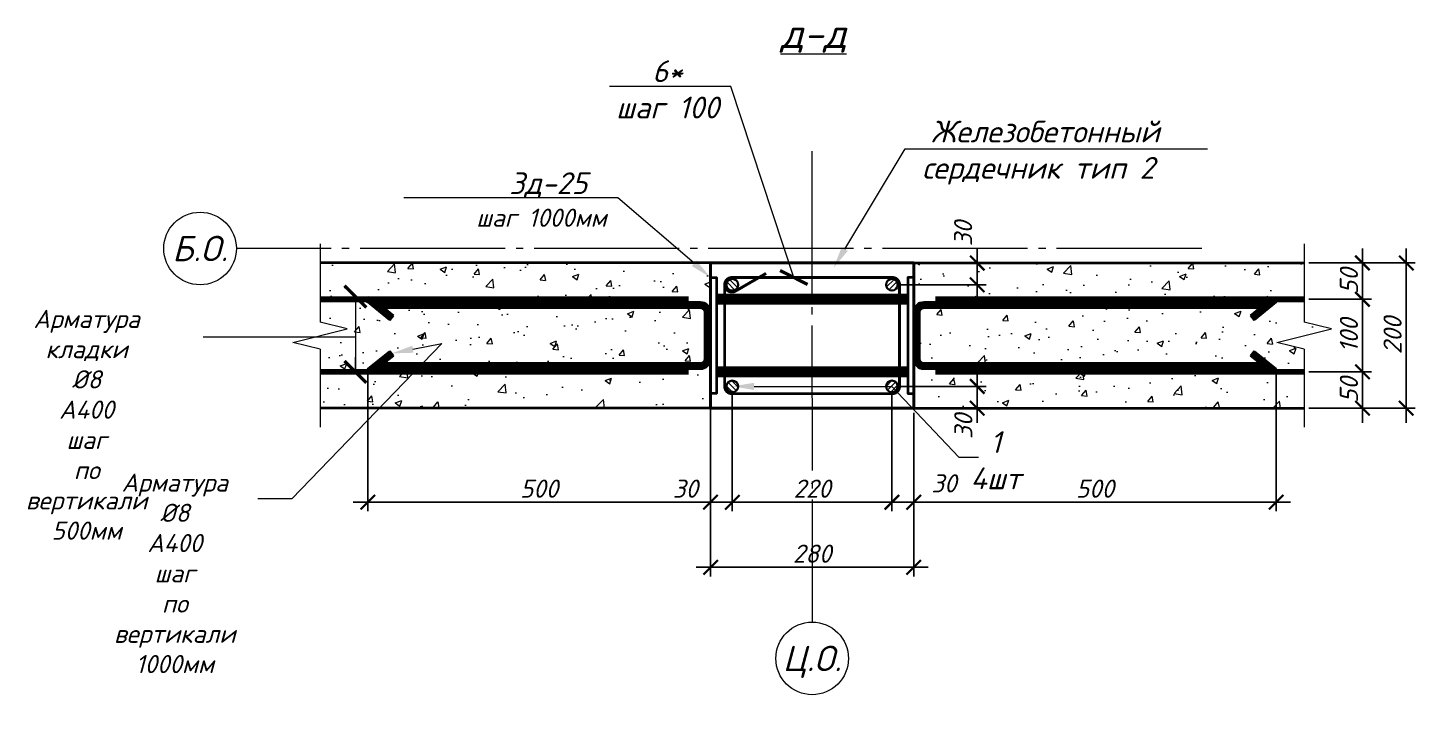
# Model space of a CAD drawing. Header units: millimetres. Extents: x -1807136 to 121189, y 23614 to 410608.
# Drawn here: x 15975 to 17887, y 33344 to 34298 of the extents above; entities that cross this region are included whole.
import ezdxf
from ezdxf import colors
from ezdxf.entities.mleader import LeaderData, LeaderLine
from ezdxf.enums import TextEntityAlignment as Align
from ezdxf.math import Vec2, Vec3

# ---------------------------------------------------------------- set-up
doc = ezdxf.new("R2010")
doc.units = ezdxf.units.MM
doc.header["$PDMODE"] = 3
doc.linetypes.add('GOST2.303 5', pattern=[24, 20, -1.5, 1, -1.5])
doc.layers.get('0').update_dxf_attribs({"lineweight": 5})
doc.layers.get('Defpoints').update_dxf_attribs({"lineweight": 0})
for name, color, linetype, lineweight in [('!!!Металл разрез', 7, 'Continuous', 35), ('#Dimensions', 7, 'Continuous', 9), ('#Арматура', 152, 'Continuous', 30), ('#Бетон разрез', 22, 'Continuous', 40), ('#Выноски', 7, 'Continuous', 15), ('#Газобетон', 152, 'Continuous', 35), ('#Оси', 7, 'Continuous', 9), ('k_ Каркасы', 66, 'Continuous', 0), ('k_ Размеры', 7, 'Continuous', 15)]:
    doc.layers.add(name, color=color, linetype=linetype, lineweight=lineweight)
doc.layers.add('#Hatch', color=7, linetype='Continuous', lineweight=5, true_color=0x525252)
doc.layers.add('#Арматура вид_2', color=7, linetype='Continuous', lineweight=35, true_color=0x616161)
doc.styles.add('GOST 2.304', font='isocpeui.ttf')
doc.styles.add('STEP PR', font='isocpeui.ttf')
doc.dimstyles.new('SPDS', dxfattribs={"dimscale": 10, "dimtxt": 2.5, "dimasz": 2, "dimexe": 1.25, "dimexo": 0.625, "dimtad": 1, "dimdec": 0, "dimrnd": 0.001, "dimtxsty": 'STEP PR', "dimblk": 'ARCHTICK', "dimcen": 2.5, "dimdle": 2, "dimclrd": 256, "dimclre": 256, "dimclrt": 7, "dimadec": 0, "dimazin": 2, "dimtfac": 0.75, "dimtdec": 0, "dimtmove": 1, "dimatfit": 3, "dimfxl": 1, "dimtolj": 1, "dimarcsym": 1})

# ---------------------------------------------------------------- blocks, each defined once
blk = doc.blocks.new('*U28')
at = {"layer": '#Арматура', "lineweight": 0}
h = blk.add_hatch(dxfattribs=at)
h.set_pattern_fill('ANSI31', scale=1.6)
edge = h.paths.add_edge_path()
edge.add_arc((0, 8), 8, 0, 360)
blk.add_circle((0, 8), 8)
blk = doc.blocks.new('*U312')
at = {"color": 0, "linetype": 'ByBlock', "lineweight": -2}
for p, q in [((3.583, 0), (3.896, 1.25)), ((3.896, 1.25), (4.521, -1.25)), ((3.583, 0), (0, 0)), ((4.521, -1.25), (4.833, 0)), ((8.417, 0), (4.833, 0))]:
    blk.add_line(p, q, dxfattribs=at)
blk = doc.blocks.new('_ArchTick')
at = {"color": 0, "linetype": 'ByBlock', "const_width": 0.15}
blk.add_lwpolyline([(-0.5, -0.5), (0.5, 0.5)], dxfattribs=at)
blk = doc.blocks.new('_None')
blk = doc.blocks.new('*D313')
at = {"layer": 'Defpoints', "color": 0, "transparency": 16777216}
for p in [(17734.1, 33973.7), (17734.1, 33923.7), (17814.4, 33923.7)]:
    blk.add_point(p, dxfattribs=at)
at = {"layer": 'k_ Размеры', "lineweight": -2, "transparency": 16777216}
for p, q in [((17814.4, 33993.7), (17814.4, 33903.7)), ((17740.3, 33973.7), (17826.9, 33973.7)), ((17740.3, 33923.7), (17826.9, 33923.7))]:
    blk.add_line(p, q, dxfattribs=at)
at = {"layer": 'k_ Размеры', "lineweight": -2, "transparency": 16777216, "xscale": 20, "yscale": 20, "zscale": 20}
for p, rotation in [((17814.4, 33973.7), 90), ((17814.4, 33923.7), 270)]:
    blk.add_blockref('_ArchTick', p, dxfattribs=dict(at, rotation=rotation))
at = {"layer": 'k_ Размеры', "color": 7, "transparency": 16777216, "insert": (17795.7, 33948.7), "char_height": 25, "attachment_point": 5, "rotation": 90, "style": 'STEP PR'}
blk.add_mtext('\\A1;50', dxfattribs=at)
blk = doc.blocks.new('*D314')
at = {"layer": 'Defpoints', "color": 0, "transparency": 16777216}
for p in [(17734.1, 33923.7), (17734.1, 33823.7), (17814.4, 33823.7)]:
    blk.add_point(p, dxfattribs=at)
at = {"layer": 'k_ Размеры', "lineweight": -2, "transparency": 16777216}
for p, q in [((17814.4, 33943.7), (17814.4, 33803.7)), ((17740.3, 33923.7), (17826.9, 33923.7)), ((17740.3, 33823.7), (17826.9, 33823.7))]:
    blk.add_line(p, q, dxfattribs=at)
at = {"layer": 'k_ Размеры', "lineweight": -2, "transparency": 16777216, "xscale": 20, "yscale": 20, "zscale": 20}
for p, rotation in [((17814.4, 33923.7), 90), ((17814.4, 33823.7), 270)]:
    blk.add_blockref('_ArchTick', p, dxfattribs=dict(at, rotation=rotation))
at = {"layer": 'k_ Размеры', "color": 7, "transparency": 16777216, "insert": (17795.7, 33873.7), "char_height": 25, "attachment_point": 5, "rotation": 90, "style": 'STEP PR'}
blk.add_mtext('\\A1;100', dxfattribs=at)
blk = doc.blocks.new('*D315')
at = {"layer": 'Defpoints', "color": 0, "transparency": 16777216}
for p in [(17734.1, 33823.7), (17734.1, 33773.7), (17814.4, 33773.7)]:
    blk.add_point(p, dxfattribs=at)
at = {"layer": 'k_ Размеры', "lineweight": -2, "transparency": 16777216}
for p, q in [((17814.4, 33843.7), (17814.4, 33753.7)), ((17740.3, 33823.7), (17826.9, 33823.7)), ((17740.3, 33773.7), (17826.9, 33773.7))]:
    blk.add_line(p, q, dxfattribs=at)
at = {"layer": 'k_ Размеры', "lineweight": -2, "transparency": 16777216, "xscale": 20, "yscale": 20, "zscale": 20}
for p, rotation in [((17814.4, 33823.7), 90), ((17814.4, 33773.7), 270)]:
    blk.add_blockref('_ArchTick', p, dxfattribs=dict(at, rotation=rotation))
at = {"layer": 'k_ Размеры', "color": 7, "transparency": 16777216, "insert": (17795.7, 33798.7), "char_height": 25, "attachment_point": 5, "rotation": 90, "style": 'STEP PR'}
blk.add_mtext('\\A1;50', dxfattribs=at)
blk = doc.blocks.new('*D316')
at = {"layer": 'Defpoints', "color": 0, "transparency": 16777216}
for p in [(17734.1, 33973.7), (17734.1, 33773.7), (17874.7, 33773.7)]:
    blk.add_point(p, dxfattribs=at)
at = {"layer": 'k_ Размеры', "lineweight": -2, "transparency": 16777216}
for p, q in [((17874.7, 33993.7), (17874.7, 33753.7)), ((17740.3, 33973.7), (17887.2, 33973.7)), ((17740.3, 33773.7), (17887.2, 33773.7))]:
    blk.add_line(p, q, dxfattribs=at)
at = {"layer": 'k_ Размеры', "lineweight": -2, "transparency": 16777216, "xscale": 20, "yscale": 20, "zscale": 20}
for p, rotation in [((17874.7, 33973.7), 90), ((17874.7, 33773.7), 270)]:
    blk.add_blockref('_ArchTick', p, dxfattribs=dict(at, rotation=rotation))
at = {"layer": 'k_ Размеры', "color": 7, "transparency": 16777216, "insert": (17855.9, 33873.7), "char_height": 25, "attachment_point": 5, "rotation": 90, "style": 'STEP PR'}
blk.add_mtext('\\A1;200', dxfattribs=at)
blk = doc.blocks.new('*D317')
at = {"layer": 'Defpoints', "color": 0, "transparency": 16777216}
for p in [(16945.9, 33803.7), (16915.9, 33773.7), (16945.9, 33644.1)]:
    blk.add_point(p, dxfattribs=at)
at = {"layer": 'k_ Размеры', "lineweight": -2, "transparency": 16777216}
for p, q in [((16945.9, 33797.4), (16945.9, 33631.6)), ((16915.9, 33767.4), (16915.9, 33631.6)), ((16895.9, 33644.1), (16965.9, 33644.1))]:
    blk.add_line(p, q, dxfattribs=at)
at = {"layer": 'k_ Размеры', "lineweight": -2, "transparency": 16777216, "xscale": 20, "yscale": 20, "zscale": 20, "rotation": 180}
blk.add_blockref('_ArchTick', (16915.9, 33644.1), dxfattribs=at)
at = {"layer": 'k_ Размеры', "lineweight": -2, "transparency": 16777216, "xscale": 20, "yscale": 20, "zscale": 20}
blk.add_blockref('_ArchTick', (16945.9, 33644.1), dxfattribs=at)
at = {"layer": 'k_ Размеры', "color": 7, "transparency": 16777216, "insert": (16881.2, 33662.8), "char_height": 25, "attachment_point": 5, "style": 'STEP PR'}
blk.add_mtext('\\A1;30', dxfattribs=at)
blk = doc.blocks.new('*D318')
at = {"layer": 'Defpoints', "color": 0, "transparency": 16777216}
for p in [(16945.9, 33803.7), (17165.9, 33803.7), (17165.9, 33644.1)]:
    blk.add_point(p, dxfattribs=at)
at = {"layer": 'k_ Размеры', "lineweight": -2, "transparency": 16777216}
for p, q in [((16945.9, 33797.4), (16945.9, 33631.6)), ((17165.9, 33797.4), (17165.9, 33631.6)), ((16925.9, 33644.1), (17185.9, 33644.1))]:
    blk.add_line(p, q, dxfattribs=at)
at = {"layer": 'k_ Размеры', "lineweight": -2, "transparency": 16777216, "xscale": 20, "yscale": 20, "zscale": 20, "rotation": 180}
blk.add_blockref('_ArchTick', (16945.9, 33644.1), dxfattribs=at)
at = {"layer": 'k_ Размеры', "lineweight": -2, "transparency": 16777216, "xscale": 20, "yscale": 20, "zscale": 20}
blk.add_blockref('_ArchTick', (17165.9, 33644.1), dxfattribs=at)
at = {"layer": 'k_ Размеры', "color": 7, "transparency": 16777216, "insert": (17055.9, 33662.8), "char_height": 25, "attachment_point": 5, "style": 'STEP PR'}
blk.add_mtext('\\A1;220', dxfattribs=at)
blk = doc.blocks.new('*D319')
at = {"layer": 'Defpoints', "color": 0, "transparency": 16777216}
for p in [(17165.9, 33803.7), (17195.9, 33773.7), (17195.9, 33644.1)]:
    blk.add_point(p, dxfattribs=at)
at = {"layer": 'k_ Размеры', "lineweight": -2, "transparency": 16777216}
for p, q in [((17165.9, 33797.4), (17165.9, 33631.6)), ((17195.9, 33767.4), (17195.9, 33631.6)), ((17145.9, 33644.1), (17215.9, 33644.1))]:
    blk.add_line(p, q, dxfattribs=at)
at = {"layer": 'k_ Размеры', "lineweight": -2, "transparency": 16777216, "xscale": 20, "yscale": 20, "zscale": 20, "rotation": 180}
blk.add_blockref('_ArchTick', (17165.9, 33644.1), dxfattribs=at)
at = {"layer": 'k_ Размеры', "lineweight": -2, "transparency": 16777216, "xscale": 20, "yscale": 20, "zscale": 20}
blk.add_blockref('_ArchTick', (17195.9, 33644.1), dxfattribs=at)
at = {"layer": 'k_ Размеры', "color": 7, "transparency": 16777216, "insert": (17237.6, 33670.1), "char_height": 25, "attachment_point": 5, "style": 'STEP PR'}
blk.add_mtext('\\A1;30', dxfattribs=at)
blk = doc.blocks.new('*D320')
at = {"layer": 'Defpoints', "color": 0, "transparency": 16777216}
for p in [(16915.9, 33773.7), (17195.9, 33773.7), (17195.9, 33554.4)]:
    blk.add_point(p, dxfattribs=at)
at = {"layer": 'k_ Размеры', "lineweight": -2, "transparency": 16777216}
for p, q in [((16915.9, 33767.4), (16915.9, 33541.9)), ((17195.9, 33767.4), (17195.9, 33541.9)), ((16895.9, 33554.4), (17215.9, 33554.4))]:
    blk.add_line(p, q, dxfattribs=at)
at = {"layer": 'k_ Размеры', "lineweight": -2, "transparency": 16777216, "xscale": 20, "yscale": 20, "zscale": 20, "rotation": 180}
blk.add_blockref('_ArchTick', (16915.9, 33554.4), dxfattribs=at)
at = {"layer": 'k_ Размеры', "lineweight": -2, "transparency": 16777216, "xscale": 20, "yscale": 20, "zscale": 20}
blk.add_blockref('_ArchTick', (17195.9, 33554.4), dxfattribs=at)
at = {"layer": 'k_ Размеры', "color": 7, "transparency": 16777216, "insert": (17055.9, 33573.2), "char_height": 25, "attachment_point": 5, "style": 'STEP PR'}
blk.add_mtext('\\A1;280', dxfattribs=at)
blk = doc.blocks.new('*D321')
at = {"layer": 'Defpoints', "color": 0, "transparency": 16777216}
for p in [(17195.9, 33973.7), (17166.4, 33943.7), (17283.4, 33943.7)]:
    blk.add_point(p, dxfattribs=at)
at = {"layer": 'k_ Размеры', "lineweight": -2, "transparency": 16777216}
for p, q in [((17283.4, 33993.7), (17283.4, 33923.7)), ((17202.1, 33973.7), (17295.9, 33973.7)), ((17172.7, 33943.7), (17295.9, 33943.7))]:
    blk.add_line(p, q, dxfattribs=at)
at = {"layer": 'k_ Размеры', "lineweight": -2, "transparency": 16777216, "xscale": 20, "yscale": 20, "zscale": 20}
for p, rotation in [((17283.4, 33973.7), 90), ((17283.4, 33943.7), 270)]:
    blk.add_blockref('_ArchTick', p, dxfattribs=dict(at, rotation=rotation))
at = {"layer": 'k_ Размеры', "color": 7, "transparency": 16777216, "insert": (17264, 34014.1), "char_height": 25, "attachment_point": 5, "rotation": 90, "style": 'STEP PR'}
blk.add_mtext('\\A1;30', dxfattribs=at)
blk = doc.blocks.new('*D322')
at = {"layer": 'Defpoints', "color": 0, "transparency": 16777216}
for p in [(17166.4, 33803.7), (17165.9, 33773.7), (17283.4, 33773.7)]:
    blk.add_point(p, dxfattribs=at)
at = {"layer": 'k_ Размеры', "lineweight": -2, "transparency": 16777216}
for p, q in [((17283.4, 33823.7), (17283.4, 33753.7)), ((17172.7, 33803.7), (17295.9, 33803.7)), ((17172.1, 33773.7), (17295.9, 33773.7))]:
    blk.add_line(p, q, dxfattribs=at)
at = {"layer": 'k_ Размеры', "lineweight": -2, "transparency": 16777216, "xscale": 20, "yscale": 20, "zscale": 20}
for p, rotation in [((17283.4, 33803.7), 90), ((17283.4, 33773.7), 270)]:
    blk.add_blockref('_ArchTick', p, dxfattribs=dict(at, rotation=rotation))
at = {"layer": 'k_ Размеры', "color": 7, "transparency": 16777216, "insert": (17264.3, 33748.5), "char_height": 25, "attachment_point": 5, "rotation": 90, "style": 'STEP PR'}
blk.add_mtext('\\A1;30', dxfattribs=at)
blk = doc.blocks.new('*D465')
at = {"layer": 'Defpoints', "color": 0, "transparency": 16777216}
for p in [(16915.9, 33841.7), (16443.4, 33827.7), (16915.9, 33644.1)]:
    blk.add_point(p, dxfattribs=at)
at = {"layer": 'k_ Размеры', "lineweight": -2, "transparency": 16777216}
for p, q in [((16915.9, 33835.4), (16915.9, 33631.6)), ((16443.4, 33821.4), (16443.4, 33631.6)), ((16423.4, 33644.1), (16935.9, 33644.1))]:
    blk.add_line(p, q, dxfattribs=at)
at = {"layer": 'k_ Размеры', "lineweight": -2, "transparency": 16777216, "xscale": 20, "yscale": 20, "zscale": 20, "rotation": 180}
blk.add_blockref('_ArchTick', (16443.4, 33644.1), dxfattribs=at)
at = {"layer": 'k_ Размеры', "lineweight": -2, "transparency": 16777216, "xscale": 20, "yscale": 20, "zscale": 20}
blk.add_blockref('_ArchTick', (16915.9, 33644.1), dxfattribs=at)
at = {"layer": 'k_ Размеры', "color": 7, "transparency": 16777216, "insert": (16679.6, 33662.8), "char_height": 25, "attachment_point": 5, "style": 'STEP PR'}
blk.add_mtext('\\A1;500', dxfattribs=at)
blk = doc.blocks.new('*D466')
at = {"layer": 'Defpoints', "color": 0, "transparency": 16777216}
for p in [(17695.4, 33827.7), (17195.9, 33773.7), (17695.4, 33644.1)]:
    blk.add_point(p, dxfattribs=at)
at = {"layer": 'k_ Размеры', "lineweight": -2, "transparency": 16777216}
for p, q in [((17695.4, 33821.4), (17695.4, 33631.6)), ((17195.9, 33767.4), (17195.9, 33631.6)), ((17175.9, 33644.1), (17715.4, 33644.1))]:
    blk.add_line(p, q, dxfattribs=at)
at = {"layer": 'k_ Размеры', "lineweight": -2, "transparency": 16777216, "xscale": 20, "yscale": 20, "zscale": 20, "rotation": 180}
blk.add_blockref('_ArchTick', (17195.9, 33644.1), dxfattribs=at)
at = {"layer": 'k_ Размеры', "lineweight": -2, "transparency": 16777216, "xscale": 20, "yscale": 20, "zscale": 20}
blk.add_blockref('_ArchTick', (17695.4, 33644.1), dxfattribs=at)
at = {"layer": 'k_ Размеры', "color": 7, "transparency": 16777216, "insert": (17445.7, 33662.8), "char_height": 25, "attachment_point": 5, "style": 'STEP PR'}
blk.add_mtext('\\A1;500', dxfattribs=at)

msp = doc.modelspace()

# ---------------------------------------------------------------- hatches: boundary and pattern name
at = {"layer": '#Hatch'}
h = msp.add_hatch(dxfattribs=at)
h.set_pattern_fill('AR-CONC', color=256, scale=0.5)
h.set_pattern_definition([(50, (-1485.6, -5062.62), (91.09233, -7.96954), [9.525, -104.775]), (355, (-1485.6, -5062.62), (-17.62171, 95.52842), [7.62, -83.8203]), (100.45144, (-1478.01, -5063.28), (73.47062, 87.55888), [8.095, -89.04512]), (46.1842, (-1485.6, -5037.22), (135.53952, -21.02116), [14.2875, -157.1625]), (96.63556, (-1474.31, -5038.97), (118.70207, 123.71306), [12.1425, -133.5678]), (351.18415, (-1485.6, -5037.22), (118.70207, 123.71306), [11.43, -125.72987]), (21, (-1472.9, -5043.57), (75.8072, -51.1326), [9.525, -104.775]), (326, (-1472.9, -5043.57), (30.90101, 92.09398), [7.62, -83.82]), (71.45144, (-1466.59, -5047.83), (106.70821, 40.96138), [8.095, -89.04497]), (37.5, (-1485.603, -5062.62), (1.544302, 42.27752), [0, -82.804, 0, -85.09, 0, -84.1375]), (7.5, (-1485.603, -5062.62), (33.40983, 50.090287), [0, -48.514, 0, -80.899, 0, -32.0675]), (327.5, (-1513.924, -5062.62), (67.795298, -2.864372), [0, -31.75, 0, -99.06, 0, -131.445]), (317.5, (-1526.624, -5062.62), (74.06459, 12.713246), [0, -41.275, 0, -65.786, 0, -93.345])])
h.paths.add_polyline_path([(16915.9, 33773.7), (16915.9, 33973.7), (16377.7, 33973.7), (16377.7, 33892.4), (16415.2, 33883), (16340.2, 33864.3), (16377.7, 33854.9), (16377.7, 33773.7)])
h.paths.add_polyline_path([(17734.1, 33773.7), (17734.1, 33854.9), (17696.6, 33864.3), (17771.6, 33883), (17734.1, 33892.4), (17734.1, 33973.7), (17195.9, 33973.7), (17195.9, 33773.7)])

# ---------------------------------------------------------------- linework, layer by layer
at = {"layer": '!!!Металл разрез'}
for points in [[(16915.9, 33953.7), (16923.9, 33953.7), (16923.9, 33793.7), (16915.9, 33793.7)], [(17195.9, 33953.7), (17187.9, 33953.7), (17187.9, 33793.7), (17195.9, 33793.7)]]:
    msp.add_lwpolyline(points, close=True, dxfattribs=at)
at = {"layer": '#Арматура', "const_width": 8}
for points in [[(16885.9, 33923.7), (16377.7, 33923.7)], [(17225.9, 33923.7), (17734.1, 33923.7)], [(16885.9, 33823.7), (16377.7, 33823.7)], [(17225.9, 33823.7), (17734.1, 33823.7)]]:
    msp.add_lwpolyline(points, dxfattribs=at)
at = {"layer": '#Арматура'}
for points in [[(17187.9, 33929.7), (16925.9, 33929.7)], [(17187.9, 33917.7), (16923.9, 33917.7)], [(16478.8, 33901.4), (16473.8, 33895.1)], [(17660, 33901.4), (17665, 33895.1)], [(16478.8, 33846), (16473.8, 33852.2)], [(17660, 33846), (17665, 33852.2)], [(17187.9, 33829.7), (16923.9, 33829.7)], [(17187.9, 33817.7), (16923.9, 33817.7)]]:
    msp.add_lwpolyline(points, dxfattribs=at)
for points in [[(16473.8, 33895.1), (16443.4, 33919.7), (16901.9, 33919.7, -0.414214), (16915.9, 33905.7), (16915.9, 33841.7, -0.414214), (16901.9, 33827.7), (16443.4, 33827.7), (16473.8, 33852.2)], [(16478.8, 33901.4), (16466, 33911.7), (16901.9, 33911.7, -0.414214), (16907.9, 33905.7), (16907.9, 33841.7, -0.414214), (16901.9, 33835.7), (16466, 33835.7), (16478.8, 33846)], [(17665, 33895.1), (17695.4, 33919.7), (17209.9, 33919.7, 0.414214), (17195.9, 33905.7), (17195.9, 33841.7, 0.414214), (17209.9, 33827.7), (17695.4, 33827.7), (17665, 33852.2)], [(17660, 33901.4), (17672.8, 33911.7), (17209.9, 33911.7, 0.414214), (17203.9, 33905.7), (17203.9, 33841.7, 0.414214), (17209.9, 33835.7), (17672.8, 33835.7), (17660, 33846)]]:
    msp.add_lwpolyline(points, format="xyb", dxfattribs=at)
at = {"layer": '#Арматура вид_2', "color": 7, "true_color": 0xffffff, "const_width": 12}
for points in [[(17187.9, 33923.7), (16923.9, 33923.7)], [(17187.9, 33823.7), (16923.9, 33823.7)]]:
    msp.add_lwpolyline(points, dxfattribs=at)
at = {"layer": '#Арматура вид_2'}
for points in [[(16476.3, 33898.3, 8, 8, 0), (16454.7, 33915.7, 8, 8, 0), (16901.9, 33915.7, 8, 8, -0.414214), (16911.9, 33905.7, 8, 8, 0), (16911.9, 33841.7, 8, 8, -0.414214), (16901.9, 33831.7, 8, 8, 0), (16454.7, 33831.7, 8, 8, 0), (16476.3, 33849.1, 8, 8, 0)], [(17662.5, 33898.3, 8, 8, 0), (17684.1, 33915.7, 8, 8, 0), (17209.9, 33915.7, 8, 8, 0.414214), (17199.9, 33905.7, 8, 8, 0), (17199.9, 33841.7, 8, 8, 0.414214), (17209.9, 33831.7, 8, 8, 0), (17684.1, 33831.7, 8, 8, 0), (17662.5, 33849.1, 8, 8, 0)]]:
    msp.add_lwpolyline(points, format="xyseb", dxfattribs=at)
at = {"layer": '#Бетон разрез'}
msp.add_lwpolyline([(16915.9, 33773.7), (17195.9, 33773.7), (17195.9, 33973.7), (16915.9, 33973.7)], close=True, dxfattribs=at)
at = {"layer": '#Газобетон'}
for points in [[(16915.9, 33973.7), (16377.7, 33973.7)], [(17195.9, 33973.7), (17734.1, 33973.7)], [(16915.9, 33773.7), (16377.7, 33773.7)], [(17195.9, 33773.7), (17734.1, 33773.7)]]:
    msp.add_lwpolyline(points, dxfattribs=at)
at = {"layer": '#Оси', "linetype": 'GOST2.303 5', "ltscale": 10}
for points in [[(17055.4, 34127.8), (17055.9, 33478.3), (17055.9, 33478.9)], [(17592.8, 33993.7), (16312.3, 33993.7), (16262.3, 33993.7)]]:
    msp.add_lwpolyline(points, dxfattribs=at)
at = {"layer": '#Оси', "linetype": 'Continuous', "ltscale": 100}
for centre in [(16212.3, 33993.7), (17055.9, 33428.9)]:
    msp.add_circle(centre, 50, dxfattribs=at)
at = {"layer": 'k_ Каркасы', "const_width": 4}
msp.add_lwpolyline([(16935.4, 33943.7), (16935.4, 33803.7, 0.414214), (16945.4, 33793.7), (17166.4, 33793.7, 0.414214), (17176.4, 33803.7), (17176.4, 33943.7, 0.414214), (17166.4, 33953.7), (16945.4, 33953.7, 0.414214), (16935.4, 33943.7, 0.414214), (16945.4, 33933.7, 0.098491), (16949.2, 33934.4), (16992.5, 33959.4)], format="xyb", dxfattribs=at)

# ---------------------------------------------------------------- block references
at = {"layer": '#Арматура', "rotation": 89.99999999999999}
for p in [(16953.9, 33943.7), (16953.9, 33803.7)]:
    msp.add_blockref('*U28', p, dxfattribs=at)
at = {"layer": '#Арматура', "xscale": -1, "rotation": 270}
for p in [(17157.9, 33943.7), (17157.9, 33803.7)]:
    msp.add_blockref('*U28', p, dxfattribs=at)
at = {"layer": '#Выноски', "xscale": 29.99999999999999, "yscale": 29.99999999999999, "zscale": 29.99999999999999, "rotation": 89.9999999999377}
msp.add_blockref('_ArchTick', (16426.4, 33823.7), dxfattribs=at)
at = {"xscale": -30, "yscale": -30, "zscale": -30, "rotation": 270}
for p in [(16377.7, 33747.4), (17734.1, 33747.4)]:
    msp.add_blockref('*U312', p, dxfattribs=at)

# ---------------------------------------------------------------- texts
at = {"layer": '#Dimensions', "style": 'STEP PR'}
msp.add_text('%%Uд-д', height=40, dxfattribs=at).set_placement((17057.8, 34269.7), align=Align.CENTER)
at = {"layer": '#Оси', "linetype": 'Continuous', "ltscale": 100, "style": 'GOST 2.304'}
for s, p in [('Б.О.', (16212.3, 33993.7)), ('Ц.О.', (17055.9, 33428.9))]:
    msp.add_text(s, height=35, dxfattribs=at).set_placement(p, align=Align.MIDDLE_CENTER)

# ---------------------------------------------------------------- dimensions: what is measured, and where the dimension line sits
at = {"layer": 'k_ Размеры'}
for base, p1, p2, picture, middle in [((17283.4, 33943.7), (17195.9, 33973.7), (17166.4, 33943.7), '*D321', (17282.8, 34014.1)), ((17283.4, 33773.7), (17166.4, 33803.7), (17165.9, 33773.7), '*D322', (17283.1, 33748.5))]:
    dim = msp.add_linear_dim(base=base, p1=p1, p2=p2, angle=90, dimstyle='SPDS', dxfattribs=at)
    dim.commit()
    dim.dimension.update_dxf_attribs({"geometry": picture, "text_midpoint": middle, "dimtype": 160})
for base, p1, p2, picture, middle in [((17814.4, 33923.7), (17734.1, 33973.7), (17734.1, 33923.7), '*D313', (17795.7, 33948.7)), ((17874.7, 33773.7), (17734.1, 33973.7), (17734.1, 33773.7), '*D316', (17855.9, 33873.7)), ((17814.4, 33823.7), (17734.1, 33923.7), (17734.1, 33823.7), '*D314', (17795.7, 33873.7)), ((17814.4, 33773.7), (17734.1, 33823.7), (17734.1, 33773.7), '*D315', (17795.7, 33798.7))]:
    dim = msp.add_linear_dim(base=base, p1=p1, p2=p2, angle=90, dimstyle='SPDS', dxfattribs=at)
    dim.commit()
    dim.dimension.update_dxf_attribs({"geometry": picture, "text_midpoint": middle})
dim = msp.add_linear_dim(base=(16915.9, 33644.1), p1=(16443.4, 33827.7), p2=(16915.9, 33841.7), text='500', dimstyle='SPDS', dxfattribs=at)
dim.commit()
dim.dimension.update_dxf_attribs({"geometry": '*D465', "text_midpoint": (16679.6, 33662.8)})
for base, p1, p2, picture, middle in [((17695.4219, 33644.062), (17195.8944, 33773.6723), (17695.4219, 33827.6723), '*D466', (17445.6581, 33662.812)), ((17165.9, 33644.1), (16945.9, 33803.7), (17165.9, 33803.7), '*D318', (17055.9, 33662.8)), ((17195.9, 33554.4), (16915.9, 33773.7), (17195.9, 33773.7), '*D320', (17055.9, 33573.2))]:
    dim = msp.add_linear_dim(base=base, p1=p1, p2=p2, dimstyle='SPDS', dxfattribs=at)
    dim.commit()
    dim.dimension.update_dxf_attribs({"geometry": picture, "text_midpoint": middle})
for base, p1, p2, picture, middle in [((16945.9, 33644.1), (16915.9, 33773.7), (16945.9, 33803.7), '*D317', (16881.2, 33644.1)), ((17195.9, 33644.1), (17165.9, 33803.7), (17195.9, 33773.7), '*D319', (17237.6, 33651.3))]:
    dim = msp.add_linear_dim(base=base, p1=p1, p2=p2, dimstyle='SPDS', dxfattribs=at)
    dim.commit()
    dim.dimension.update_dxf_attribs({"geometry": picture, "text_midpoint": middle, "dimtype": 160})

# ---------------------------------------------------------------- leaders
at = {"layer": '#Выноски'}
ml = msp.add_multileader_mtext('Standard', dxfattribs=at)
ml.set_content('\\A1;6*\\Pшаг 100', color=256, style='STEP PR')
ml.set_leader_properties(color=256, linetype='ByLayer', lineweight=-1)
ml.set_arrow_properties(name='ARCHTICK')
ml.build(insert=Vec2(0, 0))
ml.multileader.update_dxf_attribs({"text_left_attachment_type": 6, "text_right_attachment_type": 6, "dogleg_length": 0, "arrow_head_size": 30, "scale": 0.1})
ctx = ml.context
ctx.base_point, ctx.scale, ctx.char_height, ctx.arrow_head_size, ctx.landing_gap_size, ctx.plane_origin = Vec3(16769.2, 34216.9), 0.1, 30, 30, 12.5, Vec3(17985.1, 33140)
ctx.left_attachment, ctx.right_attachment, ctx.text_align_type = 6, 6, 1
notes = []
notes.append((ctx, [(1, (1, 1, 0), (16943.9, 34216.9), (-1, 0), 0, [(1, [(17030.7, 33953.7)], 0, [])])]))
ctx.mtext.insert, ctx.mtext.rotation, ctx.mtext.alignment, ctx.mtext.flow_direction = Vec3(16856.6, 34252.9), 6.283185, 2, 5
ml = msp.add_multileader_mtext('Standard', dxfattribs=at)
ml.set_content('\\A1; Железобетонный \\Pсердечник тип 2        ', color=256, style='STEP PR')
ml.set_leader_properties(color=256, linetype='ByLayer', lineweight=-1)
ml.build(insert=Vec2(0, 0))
ml.multileader.update_dxf_attribs({"text_left_attachment_type": 6, "text_right_attachment_type": 6, "dogleg_length": 0, "arrow_head_size": 30, "scale": 0.1})
ctx = ml.context
ctx.base_point, ctx.scale, ctx.char_height, ctx.arrow_head_size, ctx.landing_gap_size, ctx.plane_origin = Vec3(17184, 34130.8), 0.1, 30, 30, 12.5, Vec3(20335.5, 32996.3)
ctx.left_attachment, ctx.right_attachment, ctx.text_align_type = 6, 6, 1
notes.append((ctx, [(0, (1, 1, 0), (17184, 34130.8), (1, 0), 0, [(3, [(17085.4, 33967.2)], 0, [])])]))
ctx.mtext.insert, ctx.mtext.rotation, ctx.mtext.alignment, ctx.mtext.flow_direction = Vec3(17367.7, 34169.8), 6.283185, 2, 5
ml = msp.add_multileader_mtext('Standard', dxfattribs=at)
ml.set_content('\\A1; Зд-25\\P{\\A0;\\H0.83333x;шаг 1000мм}     ', color=256, style='STEP PR')
ml.set_leader_properties(color=256, linetype='ByLayer', lineweight=-1)
ml.build(insert=Vec2(0, 0))
ml.multileader.update_dxf_attribs({"text_left_attachment_type": 6, "text_right_attachment_type": 6, "dogleg_length": 0, "arrow_head_size": 30, "scale": 0.1})
ctx = ml.context
ctx.base_point, ctx.scale, ctx.char_height, ctx.arrow_head_size, ctx.landing_gap_size, ctx.plane_origin = Vec3(16577.2, 34063.6), 0.1, 30, 30, 12.5, Vec3(19565.4, 32881.9)
ctx.left_attachment, ctx.right_attachment, ctx.text_align_type = 6, 6, 1
notes.append((ctx, [(1, (1, 1, 0), (16788.2, 34063.6), (-1, 0), 0, [(3, [(16915.9, 33953.7)], 0, [])])]))
ctx.mtext.insert, ctx.mtext.rotation, ctx.mtext.alignment, ctx.mtext.flow_direction = Vec3(16682.7, 34098.6), 6.283185, 2, 5
ml = msp.add_multileader_mtext('Standard', dxfattribs=at)
ml.set_content('{\\H0.83333x; }', color=256, style='STEP PR')
ml.set_leader_properties(color=256, linetype='ByLayer', lineweight=-1)
ml.set_arrow_properties(name='ARCHTICK')
ml.build(insert=Vec2(0, 0))
ml.multileader.update_dxf_attribs({"text_left_attachment_type": 6, "text_right_attachment_type": 6, "dogleg_length": 0, "arrow_head_size": 30, "scale": 0.1})
ctx = ml.context
ctx.base_point, ctx.scale, ctx.char_height, ctx.arrow_head_size, ctx.landing_gap_size, ctx.plane_origin, ctx.plane_x_axis, ctx.plane_y_axis = Vec3(16426.4, 33803.3), 0.1, 30, 30, 12.5, Vec3(17870.6, 36705.8), Vec3(0, 1), Vec3(-1, 0)
ctx.left_attachment, ctx.right_attachment, ctx.text_align_type = 6, 6, 1
notes.append((ctx, [(1, (1, 1, 0), (16426.4, 33843.8), (0, -1), 0, [(1, [(16426.4, 33927.5), (16426.4, 33823.7)], 0, [])])]))
ctx.mtext.insert, ctx.mtext.text_direction, ctx.mtext.rotation, ctx.mtext.alignment, ctx.mtext.flow_direction = Vec3(16396.4, 33823.6), Vec3(0, 1), 1.570796, 2, 5
ml = msp.add_multileader_mtext('Standard', dxfattribs=at)
ml.set_content('{\\H0.83333x;Арматура кладки\\P%%C8 А400 \\Pшаг по вертикали 500мм}', color=256, style='STEP PR')
ml.set_leader_properties(color=256, linetype='ByLayer', lineweight=-1)
ml.set_arrow_properties(name='NONE')
ml.build(insert=Vec2(0, 0))
ml.multileader.update_dxf_attribs({"text_left_attachment_type": 6, "text_right_attachment_type": 6, "dogleg_length": 0, "arrow_head_size": 30, "scale": 0.1})
ctx = ml.context
ctx.base_point, ctx.scale, ctx.char_height, ctx.arrow_head_size, ctx.landing_gap_size, ctx.plane_origin = Vec3(15837.8, 33871.7), 0.1, 30, 30, 12.5, Vec3(18610.2, 33100.1)
ctx.left_attachment, ctx.right_attachment, ctx.text_align_type = 6, 6, 1
notes.append((ctx, [(1, (1, 1, 0), (16274, 33871.7), (-1, 0), 0, [(1, [(16426.4, 33871.7)], 0, [])])]))
ctx.mtext.insert, ctx.mtext.rotation, ctx.mtext.width, ctx.mtext.defined_height, ctx.mtext.alignment, ctx.mtext.flow_direction = Vec3(16055.9, 33909.2), 6.283185, 445.167, 220, 2, 5
ml = msp.add_multileader_mtext('Standard', dxfattribs=at)
ml.set_content('{\\H0.83333x;Арматура \\P%%C8 А400 \\Pшаг по вертикали 1000мм}', color=256, style='STEP PR')
ml.set_leader_properties(color=256, linetype='ByLayer', lineweight=-1)
ml.build(insert=Vec2(0, 0))
ml.multileader.update_dxf_attribs({"text_left_attachment_type": 6, "text_right_attachment_type": 6, "dogleg_length": 0, "arrow_head_size": 30, "scale": 0.1})
ctx = ml.context
ctx.base_point, ctx.scale, ctx.char_height, ctx.arrow_head_size, ctx.landing_gap_size, ctx.plane_origin = Vec3(16015.8, 33648.7), 0.1, 30, 30, 12.5, Vec3(18810.3, 32879.5)
ctx.left_attachment, ctx.right_attachment, ctx.text_align_type = 6, 6, 1
notes.append((ctx, [(1, (1, 1, 0), (16339, 33648.7), (-1, 0), 0, [(1, [(16476.3, 33849.1), (16545.5, 33862.7)], 0, [])])]))
ctx.mtext.insert, ctx.mtext.rotation, ctx.mtext.width, ctx.mtext.defined_height, ctx.mtext.alignment, ctx.mtext.flow_direction = Vec3(16177.4, 33683.7), 6.283185, 341.328, 215, 2, 5
ml = msp.add_multileader_mtext('Standard', dxfattribs=at)
ml.set_content('\\A1; 1\\P4шт           ', color=256, style='STEP PR')
ml.set_leader_properties(color=256, linetype='ByLayer', lineweight=-1)
ml.build(insert=Vec2(0, 0))
ml.multileader.update_dxf_attribs({"text_left_attachment_type": 6, "text_right_attachment_type": 6, "dogleg_length": 0, "arrow_head_size": 30, "scale": 0.1})
ctx = ml.context
ctx.base_point, ctx.scale, ctx.char_height, ctx.arrow_head_size, ctx.landing_gap_size, ctx.plane_origin = Vec3(17258.1, 33706), 0.1, 30, 30, 12.5, Vec3(19876.5, 32613.7)
ctx.left_attachment, ctx.right_attachment, ctx.text_align_type = 6, 6, 1
notes.append((ctx, [(0, (1, 1, 0), (17258.1, 33706), (1, 0), 0, [(1, [(16945.9, 33803.7), (17165.9, 33803.7)], 0, [])])]))
ctx.mtext.insert, ctx.mtext.rotation, ctx.mtext.width, ctx.mtext.alignment, ctx.mtext.flow_direction = Vec3(17308.9, 33742), 6.283185, 143.204, 2, 5
for ctx, leaders in notes:
    for number, flags, end, landing, length, lines in leaders:
        leader = LeaderData()
        leader.index, (leader.has_last_leader_line, leader.has_dogleg_vector, leader.attachment_direction) = number, flags
        leader.last_leader_point, leader.dogleg_vector, leader.dogleg_length = Vec3(end), Vec3(landing), length
        for number, points, colour, breaks in lines:
            line = LeaderLine()
            line.index, line.vertices, line.color, line.breaks = number, Vec3.list(points), colors.encode_raw_color(colour), breaks
            leader.lines.append(line)
        ctx.leaders.append(leader)

doc.saveas('drawing.dxf')
